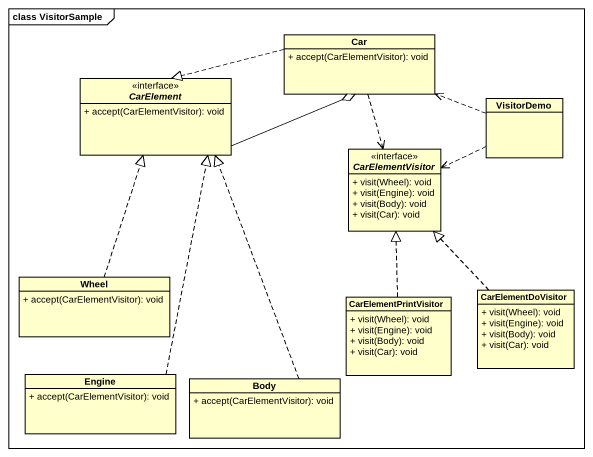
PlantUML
@startuml
mainframe class VisitorSample
hide circle
hide empty members
skinparam classAttributeIconSize 0
class Car {
  + accept(CarElementVisitor): void
}
interface CarElement <<interface>> {
  + accept(CarElementVisitor): void
}
class VisitorDemo
interface CarElementVisitor <<interface>> {
  + visit(Wheel): void
  + visit(Engine): void
  + visit(Body): void
  + visit(Car): void
}
class Wheel {
  + accept(CarElementVisitor): void
}
class CarElementPrintVisitor {
  + visit(Wheel): void
  + visit(Engine): void
  + visit(Body): void
  + visit(Car): void
}
class CarElementDoVisitor {
  + visit(Wheel): void
  + visit(Engine): void
  + visit(Body): void
  + visit(Car): void
}
class Engine {
  + accept(CarElementVisitor): void
}
class Body {
  + accept(CarElementVisitor): void
}
Car .left.|> CarElement
Car ..> CarElementVisitor
CarElement -right-o Car
VisitorDemo .left.> Car
VisitorDemo .left.> CarElementVisitor
Wheel .up.|> CarElement
CarElementPrintVisitor .up.|> CarElementVisitor
CarElementDoVisitor .up.|> CarElementVisitor
Engine .up.|> CarElement
Body .up.|> CarElement
@enduml
